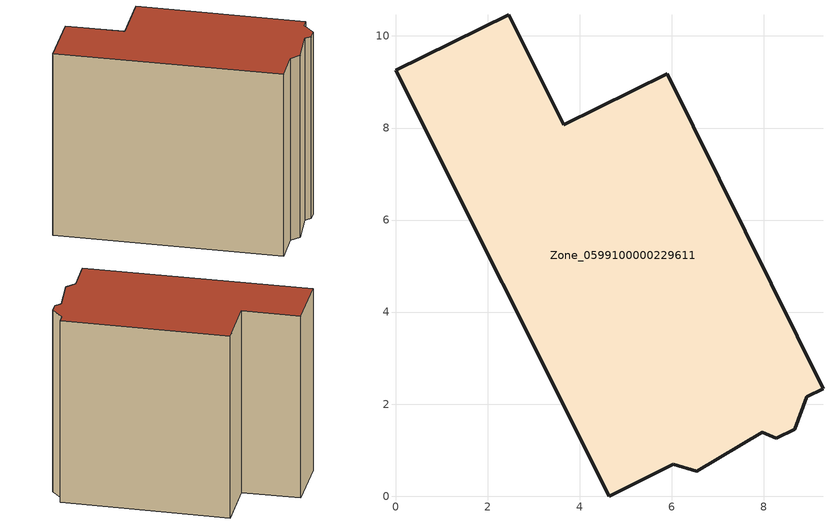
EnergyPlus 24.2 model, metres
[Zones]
Zone_0599100000229611
 floor ground (C_G): 7.96,1.39 6.55,0.54 6.03,0.69 4.65,0 0,9.26 2.46,10.46 3.66,8.07 5.9,9.18 9.29,2.34 8.94,2.16 8.67,1.45 8.28,1.25 z0
 wall outside (C_F): 3.66,8.07 2.46,10.46 0,9.26 4.65,0 6.03,0.69 6.55,0.54 7.96,1.39 8.28,1.25 8.67,1.45 8.94,2.16 9.29,2.34 5.9,9.18 3.66,8.07 z0:8.99
 roof outside (C_R): 8.28,1.25 8.67,1.45 8.94,2.16 9.29,2.34 5.9,9.18 3.66,8.07 2.46,10.46 0,9.26 4.65,0 6.03,0.69 6.55,0.54 7.96,1.39 z8.99
[BUILDING]
Pand.0599100000229611: North Axis=0; Terrain=City; Loads Convergence Tolerance Value=0.04; Temperature Convergence Tolerance Value=0.4; Solar Distribution=FullExterior; Maximum Number of Warmup Days=25; Minimum Number of Warmup Days=1
[Site:Location]
Rotterdam.The.Hague.AP_ZH_NLD Design_Conditions: Latitude=51.96; Longitude=4.45; Time Zone=1; Elevation=-4.5
[SITE:GROUNDTEMPERATURE:BUILDINGSURFACE]
18, 18, 18, 18, 18, 18, 18, 18, 18, 18, 18, 18
[MATERIAL] Thermal Absorptance=0.9; Solar Absorptance=0.7; Visible Absorptance=0.7
Name | Roughness | Thickness | Conductivity | Density | Specific Heat
G.TC.1946 | MediumSmooth | 0.15 | 1 | 540 | 1210
F.TC.1946 | Rough | 0.3 | 0.857143 | 1920 | 840
R.TC.1946 | MediumRough | 0.2 | 0.909091 | 1500 | 1000
[CONSTRUCTION]
C_G: G.TC.1946
C_F: F.TC.1946
C_R: R.TC.1946
[ZONE]
Zone_0599100000229611: Type=1; Multiplier=1; Ceiling Height=Autocalculate; Volume=Autocalculate; Floor Area=autocalculate; Part of Total Floor Area=Yes
[ZONEINFILTRATION:DESIGNFLOWRATE]
Infil_Zone_0599100000229611: Zone or ZoneList or Space or SpaceList=Zone_0599100000229611; Schedule=AlwaysOn; Design Flow Rate Calculation Method=Flow/Area; Flow Rate per Floor Area=0.003; Constant Term Coefficient=1; Temperature Term Coefficient=0; Velocity Term Coefficient=0; Velocity Squared Term Coefficient=0
[HVACTEMPLATE:ZONE:IDEALLOADSAIRSYSTEM]
Zone_0599100000229611: Maximum Heating Supply Air Temperature=50; Minimum Cooling Supply Air Temperature=13; Maximum Heating Supply Air Humidity Ratio=0.0156; Minimum Cooling Supply Air Humidity Ratio=0.0077; Heating Limit=NoLimit; Cooling Limit=NoLimit; Dehumidification Control Type=ConstantSensibleHeatRatio; Cooling Sensible Heat Ratio=0.7; Dehumidification Setpoint=60; Humidification Control Type=None; Humidification Setpoint=30; Outdoor Air Method=None; Outdoor Air Flow Rate per Person=0.00944; Outdoor Air Flow Rate per Zone Floor Area=0; Outdoor Air Flow Rate per Zone=0; Demand Controlled Ventilation Type=None; Outdoor Air Economizer Type=NoEconomizer; Heat Recovery Type=None; Sensible Heat Recovery Effectiveness=0.7; Latent Heat Recovery Effectiveness=0.65
[ZONECONTROL:THERMOSTAT]
ThermostatControl_Zone_0599100000229611: Zone or ZoneList=Zone_0599100000229611; Control Type Schedule=DualSetpointControlType; Control 1=Thermostat_Zone_0599100000229611; Temperature Difference Between Cutout And Setpoint=0
[THERMOSTATSETPOINT:DUALSETPOINT]
Thermostat_Zone_0599100000229611: Heating Setpoint Temperature Schedule=HeatingSetpoint_Zone_0599100000229611; Cooling Setpoint Temperature Schedule=CoolingSetpoint_Zone_0599100000229611
[SCHEDULE:COMPACT]
HeatingSetpoint_Zone_0599100000229611: Through: 12/31, For: AllDays, Until: 24:00, 21
CoolingSetpoint_Zone_0599100000229611: Through: 12/31, For: AllDays, Until: 24:00, 24
DualSetpointControlType: Through: 12/31, For: AllDays, Until: 24:00, 4
AlwaysOn: Through: 12/31, For: AllDays, Until: 24:00, 1
